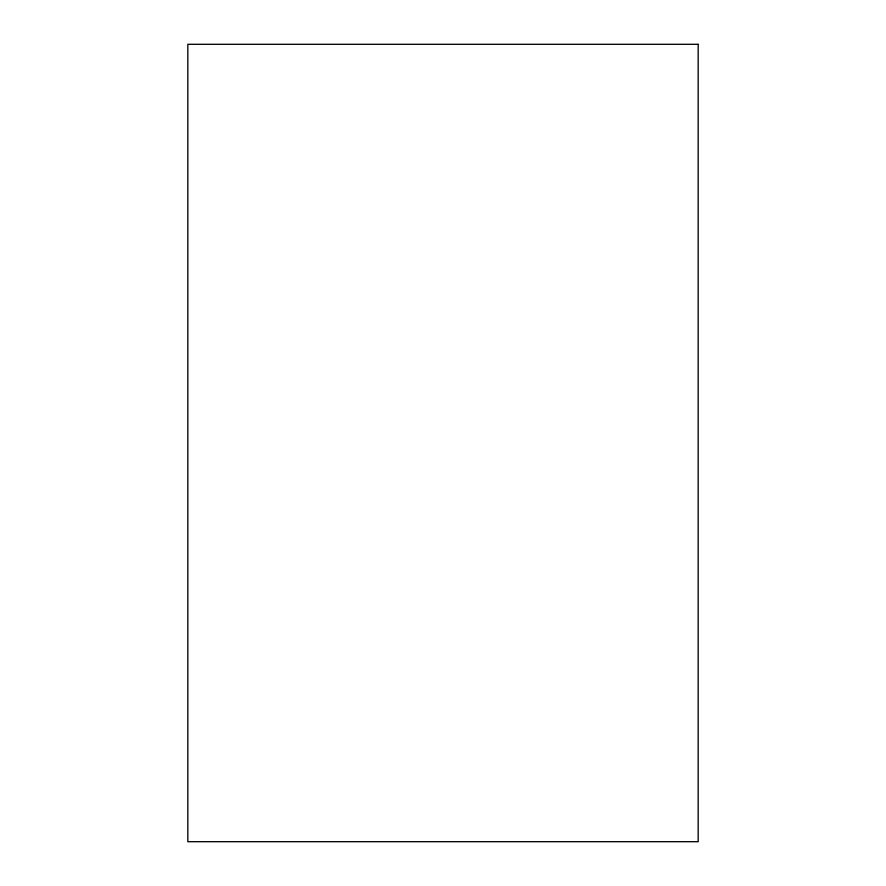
<?xml version="1.0" encoding="UTF-8"?>
<svg xmlns="http://www.w3.org/2000/svg" width="886" height="886" viewBox="0 0 886 886"><rect width="100%" height="100%" fill="white"/><g stroke="black" fill="none" stroke-linecap="round" stroke-linejoin="round"><path stroke-width="1.33" d="M698.168 44.3L187.832 44.3L187.832 841.7L698.168 841.7L698.168 44.3"/></g></svg>
